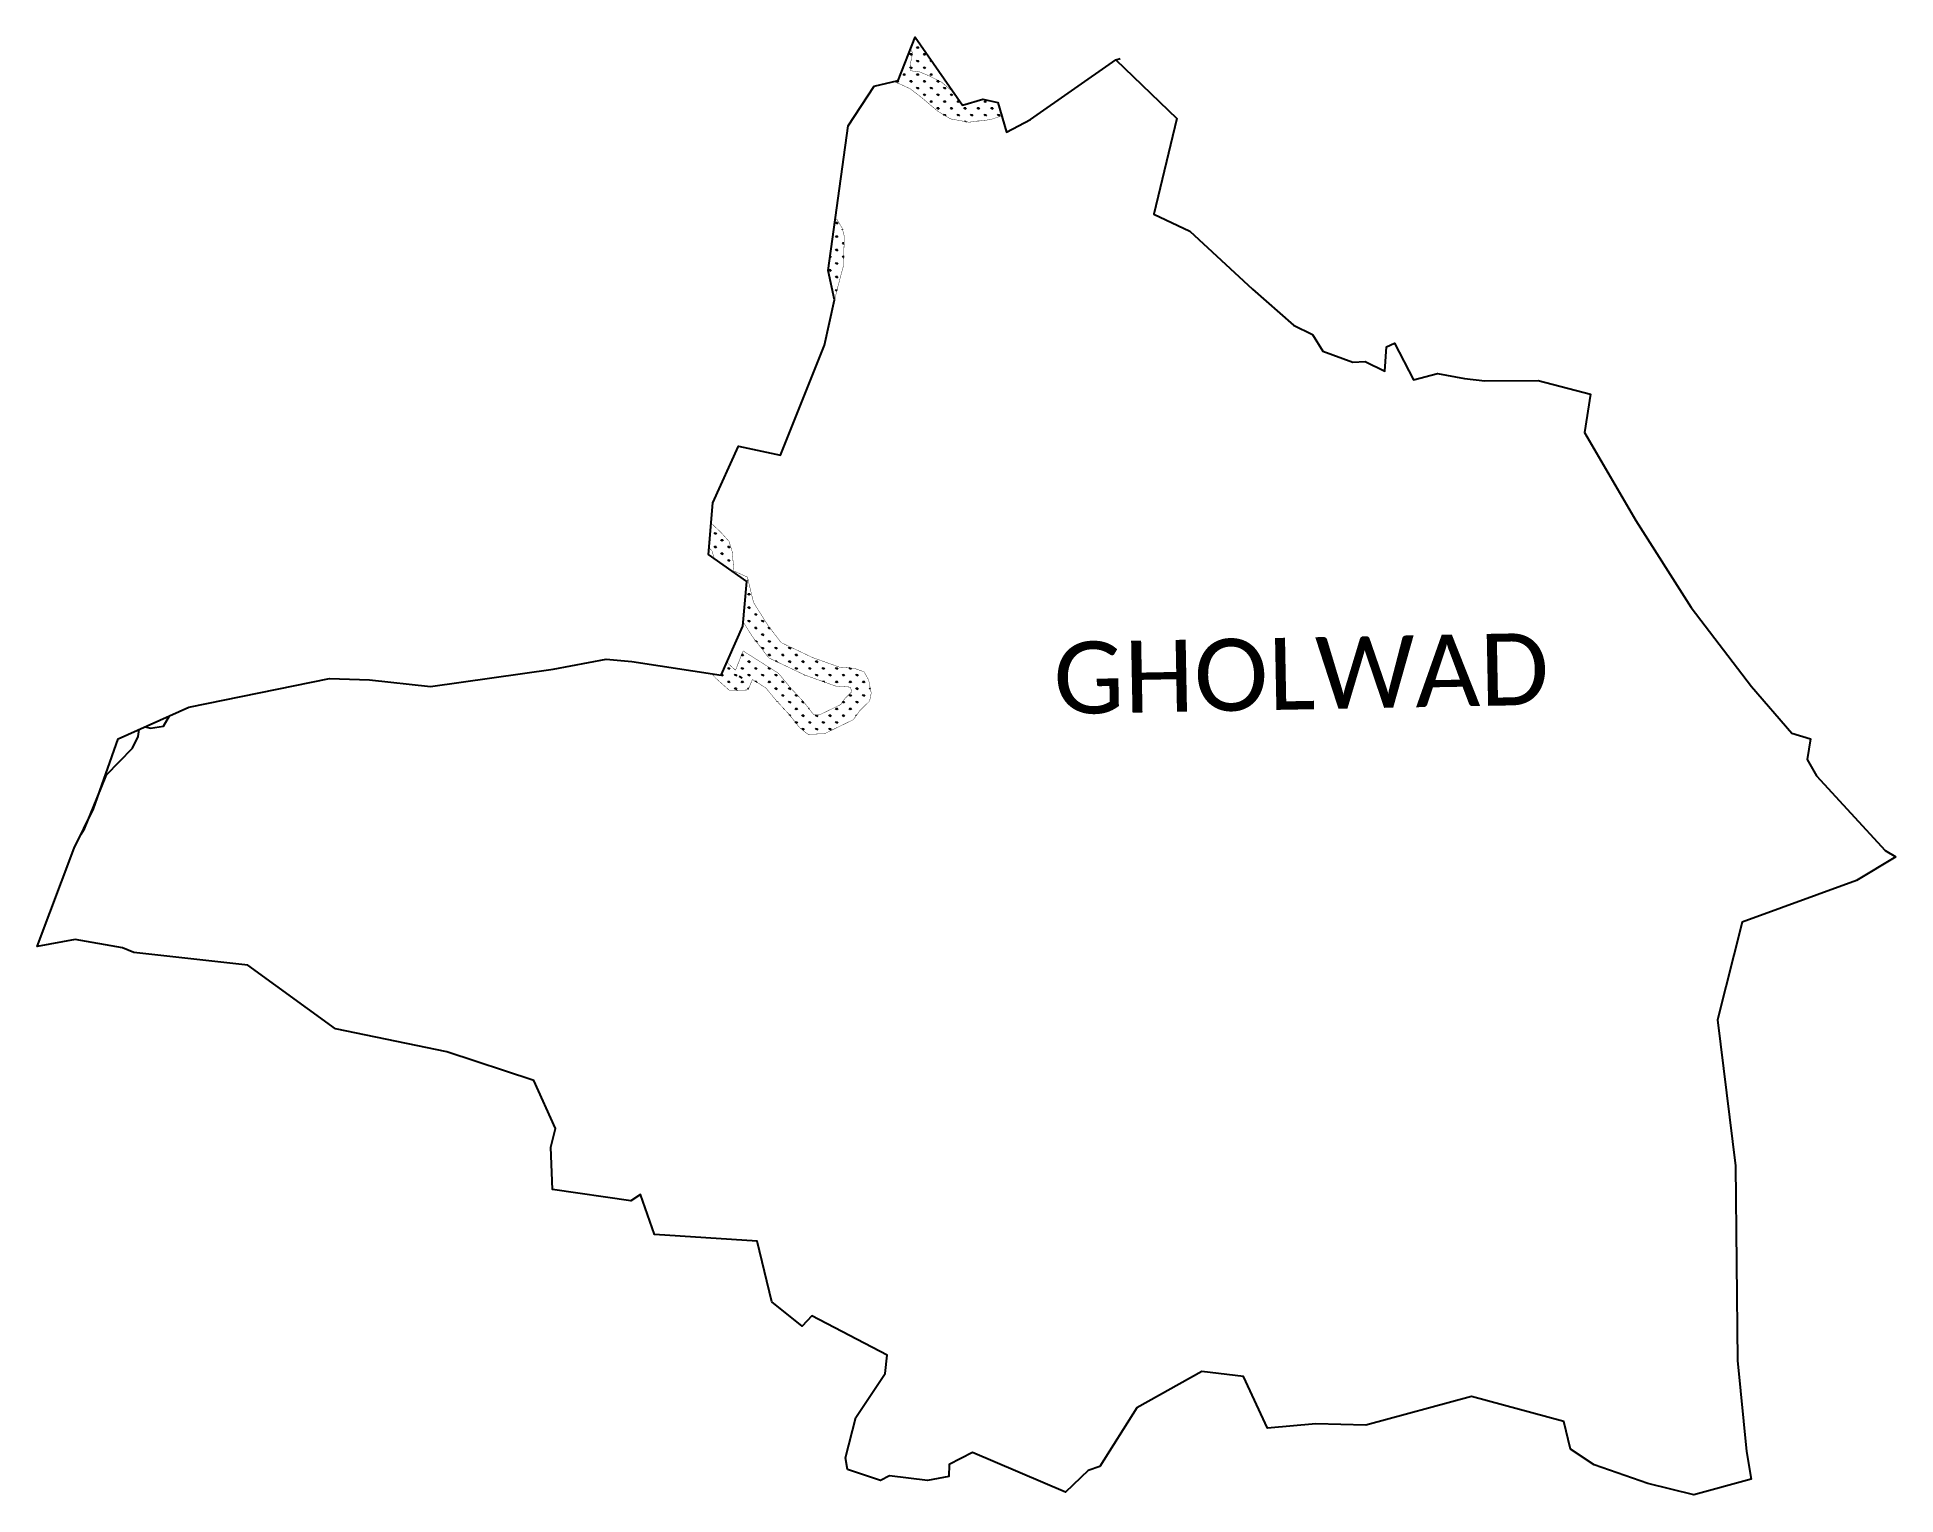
# Model space of a CAD drawing. Header units: metres. Extents: x 260400 to 265348, y 2219823 to 2223703.
import ezdxf

# ---------------------------------------------------------------- set-up
doc = ezdxf.new("R2010")
doc.units = ezdxf.units.M
for name, color, linetype in [('MANGROOVES BUFFER ZONE', 120, 'Continuous'), ('village', 3, 'Continuous'), ('VILLAGE NAME', 250, 'Continuous')]:
    doc.layers.add(name, color=color, linetype=linetype)
doc.styles.get("Standard").update_dxf_attribs({"font": 'simplex.shx'})

msp = doc.modelspace()

# ---------------------------------------------------------------- hatches: boundary and pattern name
at = {"layer": 'MANGROOVES BUFFER ZONE'}
h = msp.add_hatch(dxfattribs=at)
h.set_pattern_fill('GRASS', color=256)
h.paths.add_polyline_path([(262863.1, 2223522), (262737.2, 2223702.7), (262692.2, 2223587.8), (262683.7, 2223585.8), (262685.1, 2223582.3), (262719, 2223569.2), (262754.7, 2223541.6), (262797.2, 2223505.7), (262831.3, 2223485.2), (262880.3, 2223476.4), (262937.8, 2223483.4), (262967.2, 2223493.2), (262956.8, 2223528.6), (262917.4, 2223537.4)])
h = msp.add_hatch(dxfattribs=at)
h.set_pattern_fill('GRASS', color=256)
h.paths.add_polyline_path([(262505.2, 2223081.5), (262522.4, 2223003.5), (262519, 2222988.3), (262532.2, 2223041.9), (262546.2, 2223094.4), (262548.5, 2223172.3), (262543, 2223194.1), (262529.3, 2223217.3), (262524.3, 2223219.4)])
h = msp.add_hatch(dxfattribs=at)
h.set_pattern_fill('GRASS', color=256)
h.paths.add_polyline_path([(262277.9, 2222135.5), (262235.7, 2222039.8), (262241.6, 2222033.4), (262258.8, 2222018), (262279.2, 2222069.1), (262373.1, 2222009.8), (262405.4, 2221971.1), (262441.3, 2221932.4), (262465.9, 2221901), (262468.7, 2221898.8), (262483.1, 2221899.4), (262504.3, 2221909.6), (262538.8, 2221926.5), (262551.2, 2221943.8), (262567.8, 2221960), (262565.4, 2221972.4), (262563.7, 2221973), (262524.9, 2221975.9), (262444.2, 2222004.7), (262347.5, 2222050.7), (262303.6, 2222107.7), (262279, 2222146.9)])
h.paths.add_polyline_path([(262188.2, 2222344), (262186.7, 2222326.3), (262200.5, 2222316.5), (262200, 2222322.7), (262196.2, 2222335.2)])
h.paths.add_polyline_path([(262288.9, 2222253.6), (262277.9, 2222135.5), (262220.4, 2222005.1), (262194.9, 2222009), (262205.9, 2221997.1), (262243.2, 2221963.6), (262292.6, 2221965.5), (262303.8, 2221993.4), (262339.2, 2221971.1), (262367.1, 2221937.5), (262402.6, 2221899.3), (262429.6, 2221864.9), (262452, 2221847.2), (262495.8, 2221849), (262526.5, 2221863.9), (262572.8, 2221886.4), (262590, 2221910.6), (262615.8, 2221935.8), (262620.2, 2221957.3), (262613.3, 2221992.2), (262600.9, 2222013.7), (262574.3, 2222023.2), (262535.5, 2222026.1), (262463.8, 2222051.7), (262380.4, 2222091.4), (262345.4, 2222136.8), (262306.9, 2222198), (262290.5, 2222265.8), (262254.4, 2222282.1), (262253.2, 2222296.8), (262250.3, 2222332.4), (262241.5, 2222360.9), (262219.4, 2222385.4), (262193.7, 2222409.5), (262186.7, 2222326.3)])

# ---------------------------------------------------------------- linework, layer by layer
at = {"color": 3, "flags": 128}
msp.add_lwpolyline([(263271.8, 2223642.1), (263433.4, 2223486.3)], dxfattribs=at)
at = {"layer": 'MANGROOVES BUFFER ZONE', "const_width": 1, "flags": 128}
for points in [[(262725.1, 2223671.8), (262730.4, 2223660.2), (262724.1, 2223630.6), (262724.9, 2223613.4), (262749.4, 2223610.1), (262775, 2223599.5), (262808.3, 2223582.3), (262833.9, 2223560.4), (262837.9, 2223558.2)], [(262967.2, 2223493.2), (262937.8, 2223483.4), (262880.3, 2223476.4), (262831.3, 2223485.2), (262797.2, 2223505.7), (262754.7, 2223541.6), (262724, 2223565.4), (262698.7, 2223577.1), (262685.1, 2223582.3), (262683.7, 2223585.8)], [(262518.1, 2222984.7), (262532.2, 2223041.9), (262546.2, 2223094.4), (262548.5, 2223172.3), (262543, 2223194.1), (262529.3, 2223217.3), (262524.3, 2223219.4)], [(262521.6, 2223199.9), (262521.8, 2223199.6), (262521.4, 2223184.3), (262519, 2223181.1)], [(262193.7, 2222409.5), (262219.4, 2222385.4), (262241.5, 2222360.9), (262250.3, 2222332.4), (262253.2, 2222296.8), (262254.4, 2222282.1), (262290.5, 2222265.8), (262306.9, 2222198), (262345.4, 2222136.8), (262380.4, 2222091.4), (262463.8, 2222051.7), (262535.5, 2222026.1), (262574.3, 2222023.2), (262600.9, 2222013.7), (262613.3, 2221992.2), (262620.2, 2221957.3), (262615.8, 2221935.8), (262590, 2221910.6), (262572.8, 2221886.4), (262526.5, 2221863.9), (262495.8, 2221849), (262452, 2221847.2), (262429.6, 2221864.9), (262402.6, 2221899.3), (262367.1, 2221937.5), (262339.2, 2221971.1), (262303.8, 2221993.4), (262292.6, 2221965.5), (262243.2, 2221963.6), (262205.9, 2221997.1), (262194.9, 2222009)], [(262188.2, 2222344), (262196.2, 2222335.2), (262200, 2222322.7), (262200.5, 2222316.5)], [(262279, 2222146.9), (262303.6, 2222107.7), (262347.5, 2222050.7), (262444.2, 2222004.7), (262524.9, 2221975.9), (262563.7, 2221973), (262565.4, 2221972.4), (262567.8, 2221960), (262551.2, 2221943.8), (262538.8, 2221926.5), (262504.3, 2221909.6), (262483.1, 2221899.4), (262468.7, 2221898.8), (262465.9, 2221901), (262441.3, 2221932.4), (262405.4, 2221971.1), (262373.1, 2222009.8), (262279.2, 2222069.1), (262258.8, 2222018), (262241.6, 2222033.4), (262235.7, 2222039.8)]]:
    msp.add_lwpolyline(points, dxfattribs=at)
at = {"layer": 'MANGROOVES BUFFER ZONE'}
for points in [[(262268.4, 2222002.1), (262276.3, 2221998)], [(260687.2, 2221867.4), (260701.5, 2221863.4), (260735.8, 2221869.2), (260751.7, 2221896.6)], [(260516.4, 2221581.4), (260525.8, 2221595.4), (260559.5, 2221677.9), (260584.6, 2221739.6), (260653.8, 2221810.5), (260668.3, 2221841.3), (260670.9, 2221860.1)]]:
    msp.add_lwpolyline(points, dxfattribs=at)
at = {"layer": 'village', "color": 3}
for points in [[(265348, 2221521.2, 0), (265243.4, 2221458.3, 0), (264938.6, 2221347.7, 0), (264872.8, 2221087.3, 0), (264921.6, 2220698.8, 0), (264926.6, 2220180.6, 0), (264950.1, 2219938.6, 0), (264963, 2219864.9, 0), (264809.8, 2219823.3, 0), (264687.5, 2219853.4, 0), (264544.9, 2219903.2, 0), (264482.1, 2219944.9, 0), (264464.3, 2220018.7, 0), (264218.5, 2220084.9, 0), (263936.8, 2220008.3, 0), (263803.7, 2220012.6, 0), (263675.3, 2220000.9, 0), (263610.9, 2220138.1, 0), (263500.6, 2220151.3, 0), (263327.6, 2220054.5, 0), (263229, 2219899.1, 0), (263198.1, 2219888.2, 0), (263137.8, 2219830.2, 0), (262889.6, 2219935.6, 0), (262827.3, 2219904.3, 0), (262826.8, 2219871.8, 0), (262769.8, 2219861.6, 0), (262668.8, 2219874.2, 0), (262644.6, 2219861.2, 0), (262557.3, 2219890.9, 0), (262551.7, 2219922, 0), (262579.3, 2220029.3, 0), (262657.3, 2220146.5, 0), (262662.2, 2220194.6, 0), (262462.4, 2220299.4, 0), (262436.6, 2220271.8, 0), (262355.3, 2220336.9, 0), (262316.8, 2220498, 0), (262043, 2220516.1, 0), (262006.2, 2220622.5, 0), (261980.1, 2220605.9, 0), (261771.5, 2220636.1, 0), (261767.3, 2220748.2, 0), (261779.6, 2220798, 0), (261721.6, 2220926.1, 0), (261490.2, 2221002, 0), (261194.2, 2221063.1, 0), (260960.2, 2221232.6, 0), (260656.7, 2221266.6, 0), (260627, 2221278.9, 0), (260500.8, 2221300.9, 0), (260399.6, 2221282.9, 0), (260498.1, 2221544.3, 0), (260549.9, 2221649.4, 0), (260615.3, 2221835.1, 0), (260803.4, 2221919.9, 0), (261177.9, 2221996, 0), (261284.6, 2221992.1, 0), (261446.6, 2221974.7, 0), (261773.1, 2222020.8, 0), (261914.9, 2222047.7, 0), (261982.6, 2222041.1, 0), (262220.4, 2222005.1, 0), (262277.9, 2222135.5, 0), (262288.9, 2222253.6, 0), (262186.7, 2222326.3, 0), (262198.3, 2222463, 0), (262266.8, 2222614, 0), (262378.7, 2222590.5, 0), (262495.8, 2222883, 0), (262522.4, 2223003.5, 0), (262505.2, 2223081.5, 0), (262558.4, 2223467, 0), (262628.2, 2223572.6, 0), (262692.2, 2223587.8, 0), (262737.2, 2223702.7, 0), (262863.1, 2223522, 0), (262917.4, 2223537.4, 0), (262956.8, 2223528.6, 0), (262980, 2223449.9, 0), (263044, 2223483.2, 0), (263271.8, 2223642.1, 0), (263282.6, 2223646, 0)], [(263433.4, 2223486.3, 0), (263372.9, 2223231.9, 0), (263468.7, 2223186.7, 0), (263634.9, 2223032.1, 0), (263744.4, 2222936.5, 0), (263795, 2222911.5, 0), (263822.2, 2222866.7, 0), (263902.2, 2222837.4, 0), (263935, 2222839.3, 0), (263987.4, 2222813.8, 0), (263992.1, 2222878.9, 0), (264013.3, 2222888, 0), (264063.5, 2222790.9, 0), (264127.8, 2222807.7, 0), (264199.3, 2222794.5, 0), (264253.8, 2222787.8, 0), (264395.6, 2222788.6, 0), (264534.7, 2222752.6, 0), (264518.9, 2222650.2, 0), (264656.2, 2222416.6, 0), (264802.9, 2222184.8, 0), (264964.2, 2221975, 0), (265070.9, 2221850.3, 0), (265120.4, 2221835.7, 0), (265111.7, 2221780.3, 0), (265136.8, 2221736.8, 0), (265319.4, 2221538.1, 0), (265348, 2221521.2, 0)]]:
    msp.add_polyline3d(points, dxfattribs=at)

# ---------------------------------------------------------------- texts
at = {"layer": 'VILLAGE NAME', "insert": (263103.5, 2222092.3), "char_height": 191.456, "attachment_point": 1, "rotation": 1.1028}
msp.add_mtext_dynamic_manual_height_columns('{\\fCalibri|b0|i0|c0|p34;GHOLWAD}', width=161.46, gutter_width=957.3, heights=[0], dxfattribs=at)

doc.saveas('drawing.dxf')
